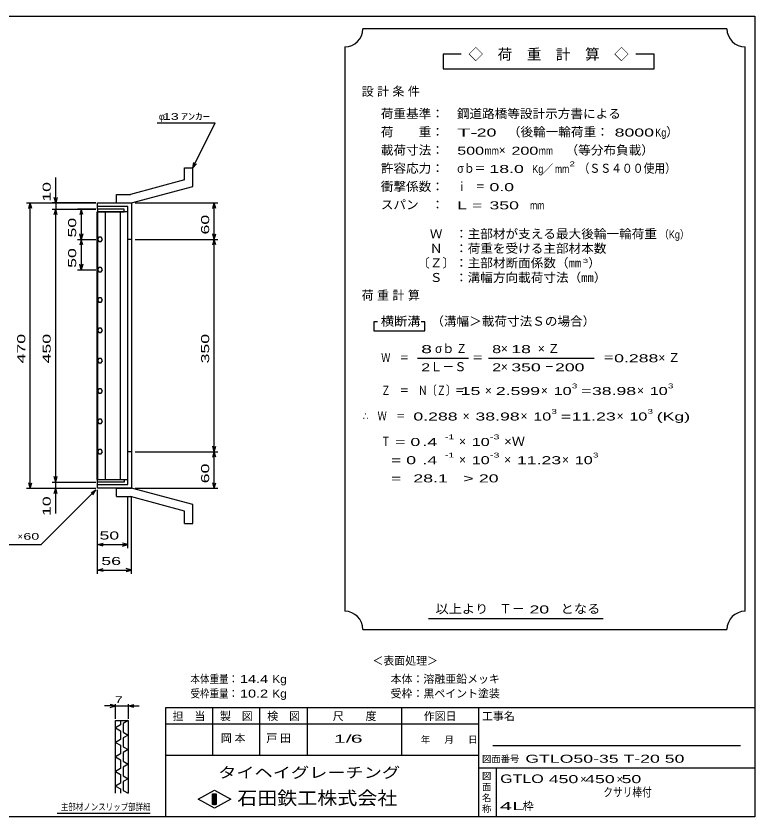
# Model space of a CAD drawing. Units: millimetres, scale not verified. Extents: x -1092 to 1039, y -770 to 632.
# Drawn here: x -180 to 1039, y -688 to 632 of the extents above; entities that cross this region are included whole.
import ezdxf
from ezdxf.enums import TextEntityAlignment as Align

# ---------------------------------------------------------------- set-up
doc = ezdxf.new("R2010")
doc.units = ezdxf.units.MM
doc.header["$LTSCALE"] = 6
for name, color, linetype, lineweight in [('0_2', 150, 'Continuous', 25), ('16', 3, 'Continuous', 25), ('19', 6, 'Continuous', 25), ('22', 4, 'Continuous', 25), ('24', 2, 'Continuous', 25), ('32', 4, 'Continuous', 25)]:
    doc.layers.add(name, color=color, linetype=linetype, lineweight=lineweight)
doc.styles.add('ベクトル', font='')
doc.styles.get('ベクトル').set_extended_font_data('ベクトル')

msp = doc.modelspace()

# ---------------------------------------------------------------- linework, layer by layer
at = {"layer": '0_2'}
for p, q in [((-1037.4, 632.1), (1038.6, 632.1)), ((1038.6, 632.1), (1038.6, -687.9)), ((1038.6, -507.9), (66.6, -507.9)), ((66.6, -507.9), (66.6, -687.9)), ((144.6, -507.9), (144.6, -585.9)), ((222.6, -585.9), (222.6, -507.9)), ((300.6, -507.9), (300.6, -585.9)), ((456.6, -585.9), (456.6, -507.9)), ((582.6, -507.9), (582.6, -687.9)), ((582.6, -534.9), (66.6, -534.9)), ((1014.6, -570.9), (606.6, -570.9)), ((66.6, -585.9), (582.6, -585.9)), ((582.6, -606.9), (1038.6, -606.9)), ((612.6, -687.9), (612.6, -606.9)), ((120.6, -658.5), (147.6, -643.5)), ((147.6, -643.5), (174.6, -658.5)), ((147.6, -673.5), (120.6, -658.5)), ((144.6, -649.5), (150.6, -649.5)), ((144.6, -667.5), (144.6, -649.5)), ((144.6, -649.5), (145.8, -649.5)), ((145.8, -649.5), (145.8, -667.5)), ((147, -667.5), (147, -649.5)), ((147, -649.5), (148.2, -649.5)), ((174.6, -658.5), (147.6, -673.5)), ((148.2, -649.5), (148.2, -667.5)), ((149.4, -667.5), (149.4, -649.5)), ((149.4, -649.5), (150.6, -649.5)), ((150.6, -649.5), (150.6, -667.5)), ((150.6, -649.5), (150.6, -667.5)), ((150.6, -667.5), (144.6, -667.5)), ((145.8, -667.5), (147, -667.5)), ((148.2, -667.5), (149.4, -667.5)), ((1038.6, -687.9), (-1037.4, -687.9))]:
    msp.add_line(p, q, dxfattribs=at)
at = {"layer": '16'}
for p, q in [((-45.7, -131.5), (-45.7, 309.5)), ((-45.7, 309.5), (-45, 309.5)), ((-1, 314), (-45, 314)), ((-45, 314), (-45, 309.5)), ((-45, 309.5), (-1, 309.5)), ((-45, 309.5), (-45, -131.5)), ((5, 309.5), (-45, 309.5)), ((-32.5, 309.5), (-32.5, -131.5)), ((-7.5, -131.5), (-7.5, 309.5)), ((-1, 309.5), (-1, 314)), ((5, -131.5), (5, 309.5)), ((-43.024, 267.45), (-45, 263.972)), ((-39.024, 267.478), (-43.024, 267.45)), ((-37, 264), (-39.024, 267.478)), ((-38.976, 260.55), (-37, 264.028)), ((-45, 263.972), (-42.976, 260.522)), ((-42.976, 260.522), (-38.976, 260.55)), ((-43.024, 217.45), (-45, 213.972)), ((-45, 213.972), (-42.976, 210.522)), ((-39.024, 217.478), (-43.024, 217.45)), ((-37, 214), (-39.024, 217.478)), ((-38.976, 210.55), (-37, 214.028)), ((-42.976, 210.522), (-38.976, 210.55)), ((-43.024, 167.45), (-45, 163.972)), ((-45, 163.972), (-42.976, 160.522)), ((-39.024, 167.478), (-43.024, 167.45)), ((-42.976, 160.522), (-38.976, 160.55)), ((-37, 164), (-39.024, 167.478)), ((-38.976, 160.55), (-37, 164.028)), ((-43.024, 117.45), (-45, 113.972)), ((-45, 113.972), (-42.976, 110.522)), ((-39.024, 117.478), (-43.024, 117.45)), ((-42.976, 110.522), (-38.976, 110.55)), ((-37, 114), (-39.024, 117.478)), ((-38.976, 110.55), (-37, 114.028)), ((-43.024, 67.45), (-45, 63.972)), ((-39.024, 67.478), (-43.024, 67.45)), ((-37, 64), (-39.024, 67.478)), ((-45, 63.972), (-42.976, 60.522)), ((-42.976, 60.522), (-38.976, 60.55)), ((-38.976, 60.55), (-37, 64.028)), ((-43.024, 17.45), (-45, 13.972)), ((-45, 13.972), (-42.976, 10.522)), ((-39.024, 17.478), (-43.024, 17.45)), ((-37, 14), (-39.024, 17.478)), ((-38.976, 10.55), (-37, 14.028)), ((-42.976, 10.522), (-38.976, 10.55)), ((-43.024, -32.55), (-45, -36.028)), ((-45, -36.028), (-42.976, -39.478)), ((-39.024, -32.522), (-43.024, -32.55)), ((-42.976, -39.478), (-38.976, -39.45)), ((-37, -36), (-39.024, -32.522)), ((-38.976, -39.45), (-37, -35.972)), ((-43.024, -82.55), (-45, -86.028)), ((-45, -86.028), (-42.976, -89.478)), ((-39.024, -82.522), (-43.024, -82.55)), ((-42.976, -89.478), (-38.976, -89.45)), ((-37, -86), (-39.024, -82.522)), ((-38.976, -89.45), (-37, -85.972)), ((-45, -131.5), (-45.7, -131.5)), ((-45, -131.5), (-1, -131.5)), ((-45, -136), (-45, -131.5)), ((-45, -131.5), (5, -131.5)), ((-1, -131.5), (-1, -136)), ((-1, -136), (-45, -136))]:
    msp.add_line(p, q, dxfattribs=at)
at = {"layer": '19'}
for p, q in [((98, 382), (112, 382)), ((98, 362), (98, 382)), ((112, 351), (112, 382)), ((98, 362), (9, 338)), ((11, 324), (112, 351)), ((-14, 338), (9, 338)), ((-14, 324), (-14, 338)), ((-45, 314), (-45, 324)), ((-45, 324), (10, 324)), ((5, 318), (-45, 318)), ((-14, 324), (11, 324)), ((5, -140), (5, 318)), ((10, 324), (11, 323)), ((11, 323), (11, -145)), ((11, 264), (5, 264)), ((11, -86), (5, -86)), ((-45, -146), (-45, -136)), ((-45, -140), (5, -140)), ((11, -145), (10, -146)), ((10, -146), (-45, -146)), ((-14, -146), (11, -146)), ((-14, -160), (-14, -146)), ((112, -173), (11, -146)), ((-14, -160), (9, -160)), ((98, -184), (9, -160)), ((98, -204), (98, -184)), ((112, -204), (112, -173)), ((98, -204), (112, -204))]:
    msp.add_line(p, q, dxfattribs=at)
at = {"layer": '22'}
for p, q in [((53, 456), (149, 456)), ((112, 382), (149, 456)), ((112, 382), (113.8, 390.76)), ((112, 382), (118, 388.6)), ((-114, 324), (-114, 366)), ((-114, 324), (-116.4, 333)), ((-111.6, 333), (-114, 324)), ((-162, 324), (-48, 324)), ((-158.4, 315), (-156, 324)), ((-153.6, 315), (-156, 324)), ((-156, -146), (-156, 324)), ((-48, 324), (-120, 324)), ((-114, 324), (-114, 314)), ((17, 324), (153.2, 324)), ((144.8, 315), (147.2, 324)), ((149.6, 315), (147.2, 324)), ((147.2, 264), (147.2, 324)), ((-120, 314), (-48, 314)), ((-116.4, 305), (-114, 314)), ((-111.6, 305), (-114, 314)), ((-114, -136), (-114, 314)), ((-48, 314), (-78, 314)), ((-72, 314), (-74.4, 305)), ((-69.6, 305), (-72, 314)), ((-72, 314), (-72, 264)), ((-78, 264), (-48, 264)), ((-72, 264), (-74.4, 273)), ((-72, 264), (-74.4, 255)), ((-69.6, 273), (-72, 264)), ((-69.6, 255), (-72, 264)), ((-72, 264), (-72, 214)), ((17, 264), (153.2, 264)), ((147.2, 264), (144.8, 273)), ((144.8, 255), (147.2, 264)), ((147.2, 264), (149.6, 273)), ((149.6, 255), (147.2, 264)), ((147.2, -86), (147.2, 264)), ((-78, 214), (-48, 214)), ((-72, 214), (-74.4, 223)), ((-69.6, 223), (-72, 214)), ((147.2, -86), (144.8, -77)), ((147.2, -86), (149.6, -77)), ((17, -86), (153.2, -86)), ((144.8, -95), (147.2, -86)), ((149.6, -95), (147.2, -86)), ((147.2, -146), (147.2, -86)), ((-114, -136), (-116.4, -127)), ((-114, -136), (-111.6, -127)), ((-156, -146), (-158.4, -137)), ((-156, -146), (-153.6, -137)), ((-120, -136), (-48, -136)), ((-114, -146), (-114, -136)), ((147.2, -146), (144.8, -137)), ((147.2, -146), (149.6, -137)), ((-162, -146), (-48, -146)), ((-138, -239), (-48, -149)), ((-120, -146), (-48, -146)), ((-116.4, -155), (-114, -146)), ((-111.6, -155), (-114, -146)), ((-114, -188), (-114, -146)), ((-55.8, -153.8), (-48, -149)), ((-52.8, -156.8), (-48, -149)), ((-45, -245), (-45, -149)), ((-45, -287), (-45, -149)), ((17, -146), (153.2, -146)), ((5, -245), (5, -159.402)), ((11, -287), (11, -159.402)), ((-45, -239), (-36, -236.6)), ((5, -239), (-4, -236.6)), ((-258, -239), (-138, -239)), ((-36, -241.4), (-45, -239)), ((-45, -239), (5, -239)), ((-4, -241.4), (5, -239)), ((-45, -281), (-36, -278.6)), ((-36, -283.4), (-45, -281)), ((-45, -281), (11, -281)), ((11, -281), (2, -278.6)), ((2, -283.4), (11, -281))]:
    msp.add_line(p, q, dxfattribs=at)
at = {"layer": '24', "color": 4}
for p, q in [((992.4, 611.1), (392.4, 611.1)), ((362.4, 581.1), (362.4, -348.9)), ((1022.4, -348.9), (1022.4, 581.1)), ((554.4, 569.1), (524.4, 569.1)), ((524.4, 569.1), (524.4, 545.1)), ((872.4, 569.1), (842.4, 569.1)), ((872.4, 545.1), (872.4, 569.1)), ((524.4, 545.1), (872.4, 545.1)), ((416.4, 128.1), (410.4, 128.1)), ((410.4, 128.1), (410.4, 113.1)), ((494.4, 128.1), (488.4, 128.1)), ((494.4, 113.1), (494.4, 128.1)), ((410.4, 113.1), (494.4, 113.1)), ((482.4, 68.1), (566.4, 68.1)), ((599.4, 68.1), (773.4, 68.1)), ((500.4, -360.9), (788.4, -360.9)), ((392.4, -378.9), (992.4, -378.9))]:
    msp.add_line(p, q, dxfattribs=at)
for centre, start, end in [((362.4, 611.1), 270, 0), ((1022.4, 611.1), 180, 270), ((362.4, -378.9), 0, 90), ((1022.4, -378.9), 90, 180)]:
    msp.add_arc(centre, 30, start, end, dxfattribs=at)
at = {"layer": '32'}
for p, q in [((-15.6, -504.9), (-33.6, -504.9)), ((-15.6, -504.9), (-24.6, -502.5)), ((-24.6, -507.3), (-15.6, -504.9)), ((-15.6, -525.9), (-15.6, -501.9)), ((-15.6, -504.9), (5.4, -504.9)), ((5.4, -501.9), (5.4, -525.9)), ((5.4, -504.9), (14.4, -502.5)), ((14.4, -507.3), (5.4, -504.9)), ((5.4, -504.9), (23.4, -504.9)), ((-15.6, -528.9), (5.4, -528.9)), ((-15.6, -648.9), (-15.6, -528.9)), ((-7.2, -536.1), (-15.6, -540.9)), ((-15.6, -540.9), (-7.2, -545.7)), ((-7.2, -528.9), (-7.2, -536.1)), ((5.4, -528.9), (-3, -533.7)), ((-3, -533.7), (-3, -548.1)), ((5.4, -528.9), (5.4, -648.9)), ((-7.2, -545.7), (-7.2, -560.1)), ((-3, -548.1), (5.4, -552.9)), ((5.4, -552.9), (-3, -557.7)), ((-7.2, -560.1), (-15.6, -564.9)), ((-15.6, -564.9), (-7.2, -569.7)), ((-3, -557.7), (-3, -572.1)), ((-7.2, -569.7), (-7.2, -584.1)), ((-3, -572.1), (5.4, -576.9)), ((5.4, -576.9), (-3, -581.7)), ((-7.2, -584.1), (-15.6, -588.9)), ((-15.6, -588.9), (-7.2, -593.7)), ((-7.2, -593.7), (-7.2, -608.1)), ((-3, -581.7), (-3, -596.1)), ((-3, -596.1), (5.4, -600.9)), ((5.4, -600.9), (-3, -605.7)), ((-3, -605.7), (-3, -620.1)), ((-7.2, -608.1), (-15.6, -612.9)), ((-15.6, -612.9), (-7.2, -617.7)), ((-7.2, -617.7), (-7.2, -632.1)), ((-3, -620.1), (5.4, -624.9)), ((-7.2, -632.1), (-15.6, -636.9)), ((5.4, -624.9), (-3, -629.7)), ((-3, -629.7), (-3, -644.1)), ((-15.6, -636.9), (-7.2, -641.7)), ((-7.2, -641.7), (-7.2, -648.9)), ((-3, -644.1), (5.4, -648.9)), ((41.4, -681.9), (-111.6, -681.9))]:
    msp.add_line(p, q, dxfattribs=at)

# ---------------------------------------------------------------- texts
at = {"layer": '0_2', "style": 'ベクトル'}
for s, height, p in [('担\u3000当', 13.2, (78.6, -521.7)), ('製\u3000図', 13.2, (156.6, -521.7)), ('検\u3000図', 13.2, (234.6, -521.7)), ('尺\u3000\u3000度', 13.2, (342.6, -521.7)), ('作図日', 13.2, (492.6, -521.7)), ('工事名', 13.2, (588.6, -521.7)), ('年', 11, (487.8, -560.4)), ('月', 11, (526.8, -560.4)), ('日', 11, (565.8, -560.4)), ('図面番号', 11, (588.6, -592.2)), ('図', 11, (588.6, -620.4)), ('面', 11, (588.6, -638.4)), ('名', 11, (588.6, -656.4)), ('称', 11, (588.6, -674.4))]:
    msp.add_text(s, height=height, dxfattribs=at).set_placement(p, align=Align.MIDDLE_LEFT)
at = {"layer": '0_2', "color": 222, "style": 'ベクトル'}
for s, height, width, p in [('タイヘイグレーチング', 17.6, 1.25, (153.6, -614.7)), ('石田鉄工株式会社', 21.99, 1.1, (185.1, -656.7))]:
    msp.add_text(s, height=height, dxfattribs=dict(at, width=width)).set_placement(p, align=Align.MIDDLE_LEFT)
at = {"layer": '22', "color": 2, "style": 'ベクトル'}
for s, height, p in [('φ', 11, (56, 466.5)), ('×', 11, (-177, -225.5)), ('＜表面処理＞', 13.2, (408, -430.5)), ('本体：', 13.2, (438, -460.5)), ('溶融亜鉛メッキ', 13.2, (492, -460.5)), ('受枠：', 13.2, (438, -484.5)), ('黒ペイント塗装', 13.2, (492, -484.5)), ('×', 13.2, (750.6, -625.5)), ('×', 13.2, (810.6, -625.5)), ('枠', 13.2, (655.8, -669.9))]:
    msp.add_text(s, height=height, dxfattribs=at).set_placement(p, align=Align.MIDDLE_LEFT)
for s, height, width, p in [(' 13 ', 11, 1.6, (56, 466.5)), ('ｱﾝｶｰ', 11, 1.6, (92, 466.5)), (' 60 ', 11, 1.6, (-174, -225.5)), (' 50 ', 13.2, 1.65, (-50, -224)), (' 56 ', 13.2, 1.65, (-47, -266)), ('本体重量：', 13.2, 0.85, (108, -460.5)), (' 14.4', 13.2, 1.35, (183, -460.5)), ('Kg', 13.2, 1.1, (243, -460.5)), ('受枠重量：', 13.2, 0.85, (108, -484.5)), (' 10.2', 13.2, 1.35, (183, -484.5)), ('Kg', 13.2, 1.1, (243, -484.5)), ('1/', 13.2, 2, (344.4, -558.9)), (' 6 ', 13.2, 2, (362.4, -558.9)), ('GTLO50-35 T-20 50         ', 13.2, 1.65, (660, -591.9)), ('GTLO', 14.08, 1.4, (618.6, -624.9)), (' 450 ', 13.2, 1.65, (690.6, -625.5)), (' 450 ', 13.2, 1.65, (750.6, -625.5)), (' 50 ', 13.2, 1.65, (810.6, -625.5)), ('クサリ棒付', 14.66, 0.8, (788.481, -646.865)), ('4L', 13.2, 2.05, (618, -669.9))]:
    msp.add_text(s, height=height, dxfattribs=dict(at, width=width)).set_placement(p, align=Align.MIDDLE_LEFT)
at = {"layer": '22', "color": 2, "style": 'ベクトル', "width": 1.65}
for s, p in [(' 10 ', (-129, 318)), (' 50 ', (-87, 259)), (' 60 ', (132.2, 264)), (' 50 ', (-87, 209)), (' 470 ', (-171, 51.5)), (' 450 ', (-129, 51.5)), (' 350 ', (132.2, 51.5)), (' 60 ', (132.2, -146)), (' 10 ', (-129, -200))]:
    msp.add_text(s, height=13.2, rotation=90, dxfattribs=at).set_placement(p, align=Align.MIDDLE_LEFT)
at = {"layer": '22', "color": 2, "char_height": 13.2, "attachment_point": 4, "style": 'ベクトル'}
for s, insert in [('\\T1.25;岡本\u3000', (158.1, -558.9)), ('\\T1.25;戸田\u3000', (233.1, -558.9))]:
    msp.add_mtext(s, dxfattribs=dict(at, insert=insert))
at = {"layer": '24', "style": 'ベクトル'}
for s, height, p in [('◇\u3000荷\u3000重\u3000計\u3000算\u3000◇', 17.6, (566.4, 569.1)), ('）', 14.52, (892.2, 441)), ('×', 14.52, (616.2, 411)), ('／', 13.2, (687.9, 380.1)), ('）', 14.52, (763.8, 225)), ('σｂ', 14.52, (511.2, 84)), ('×', 14.52, (619.8, 84)), ('Ｌ－Ｓ', 14.52, (503.4, 54)), ('×', 14.52, (619.8, 54)), ('×', 14.52, (593.4, 15)), ('×', 14.52, (685.8, 15)), ('×', 14.52, (844.2, 15)), ('×', 14.52, (556.8, -27)), ('×', 14.52, (652.2, -27)), ('×', 14.52, (810.6, -27)), ('×', 14.52, (550.8, -69)), ('×', 14.52, (550.8, -99)), ('×', 14.52, (625.2, -99)), ('×', 14.52, (720.6, -99)), ('Ｔ－', 15.4, (616.8, -344.4))]:
    msp.add_text(s, height=height, dxfattribs=at).set_placement(p, align=Align.MIDDLE_LEFT)
for s, height, width, p in [('荷重基準：\u3000', 14.52, 1.05, (421.8, 471)), ('鋼道路橋等設計示方書による', 14.52, 1.05, (547.2, 471)), ('荷\u3000\u3000重：\u3000', 14.52, 1.05, (421.8, 441)), ('（後輪一輪荷重：', 14.52, 1.05, (631.2, 441)), ('T-', 13.2, 2, (547.8, 440.1)), (' 20 ', 13.2, 1.65, (571.8, 440.1)), (' 8000', 13.2, 1.65, (799.2, 440.1)), ('Kg', 13.2, 0.85, (874.2, 440.1)), ('載荷寸法：\u3000', 14.52, 1.05, (421.8, 411)), ('500', 13.2, 1.5, (547.8, 410.1)), ('mm', 13.2, 0.8, (592.8, 410.1)), ('200', 13.2, 1.5, (637.2, 410.1)), ('mm', 13.2, 0.8, (682.2, 410.1)), ('\u3000（等分布負載）', 14.52, 1.05, (705.6, 411)), ('許容応力：\u3000', 14.52, 1.05, (421.8, 381)), ('σｂ＝', 14.52, 0.9, (547.8, 381)), (' 18.0', 13.2, 1.65, (592.8, 380.1)), ('Kg', 13.2, 0.85, (671.4, 380.1)), ('mm', 13.2, 0.8, (708.9, 380.1)), ('2', 7.918, 1.5, (732.9, 388.5)), ('（ＳＳ４００使用）', 14.52, 0.9, (747.9, 381)), ('衝撃係数：\u3000', 14.52, 1.05, (421.8, 351)), ('ｉ\u3000＝', 14.52, 0.75, (547.8, 351)), (' 0.0', 13.2, 1.65, (592.8, 350.1)), ('スパン\u3000：\u3000', 14.52, 1.05, (421.8, 321)), ('L =', 13.2, 1.65, (547.8, 320.1)), (' 350 ', 13.2, 1.65, (592.8, 320.1)), ('mm', 13.2, 0.8, (667.8, 320.1)), ('\u3000Ｗ\u3000：主部材が支える最大後輪一輪荷重', 14.52, 1.05, (481.8, 273)), ('（Kg）', 13.2, 0.85, (880.8, 272.1)), ('\u3000Ｎ\u3000：荷重を受ける主部材本数', 14.52, 1.05, (481.8, 249)), ('〔Ｚ〕：主部材断面係数（㎜', 14.52, 1.05, (481.8, 225)), ('3', 6.598, 1.8, (754.8, 228.6)), ('\u3000Ｓ\u3000：溝幅方向載荷寸法（㎜）', 14.52, 1.05, (481.8, 201)), ('横断溝', 14.52, 1.1, (421.8, 129)), ('\u3000（溝幅＞載荷寸法Ｓの場合）', 14.52, 1.05, (484.2, 129)), ('8', 13.2, 1.8, (488.4, 83.1)), ('Ｚ', 14.52, 0.9, (546, 84)), ('8', 13.2, 1.5, (605.4, 83.1)), (' 18 ', 13.2, 1.65, (628.8, 83.1)), ('Ｗ\u3000＝', 14.52, 0.75, (422.4, 69)), ('＝', 14.52, 0.9, (572.4, 69)), ('＝', 14.52, 0.9, (788.4, 69)), ('0.288', 13.2, 1.65, (806.4, 68.1)), ('2', 13.2, 1.5, (488.4, 53.1)), ('2', 13.2, 1.5, (605.4, 53.1)), (' 350 ', 13.2, 1.65, (628.8, 53.1)), ('－', 14.52, 0.75, (691.8, 54)), (' 200 ', 13.2, 1.65, (700.8, 53.1)), ('3', 7.918, 1.5, (736.8, 22.5)), ('3', 7.918, 1.5, (895.2, 22.5)), ('Ｚ\u3000＝\u3000Ｎ〔Ｚ〕＝', 14.52, 0.75, (422.4, 15)), (' 15 ', 13.2, 1.65, (545.4, 14.1)), ('2.599', 13.2, 1.65, (611.4, 14.1)), ('10', 13.2, 1.5, (706.8, 14.1)), ('=', 13.2, 1.7, (751.8, 14.1)), ('38.98', 13.2, 1.65, (769.8, 14.1)), ('10', 13.2, 1.5, (865.2, 14.1)), ('∴\u3000Ｗ\u3000＝', 14.52, 0.75, (392.4, -27)), (' 0.288', 13.2, 1.65, (467.4, -27.9)), ('38.98', 13.2, 1.65, (577.8, -27.9)), ('10', 13.2, 1.5, (673.2, -27.9)), ('3', 7.918, 1.5, (703.2, -19.5)), ('=', 13.2, 1.7, (718.2, -27.9)), ('11.23', 13.2, 1.65, (736.2, -27.9)), ('10', 13.2, 1.5, (831.6, -27.9)), ('3', 7.918, 1.5, (861.6, -19.5)), ('(Kg)', 13.2, 1.65, (876.6, -27.9)), ('Ｔ', 14.52, 0.75, (422.4, -69)), (' = 0', 13.2, 1.65, (437.4, -69.9)), (' .4 ', 13.2, 1.65, (482.4, -69.9)), ('-1', 7.918, 1.65, (527.4, -61.5)), ('10', 13.2, 1.5, (571.8, -69.9)), ('-3', 7.918, 1.65, (601.8, -61.5)), ('×Ｗ', 14.52, 1.1, (625.2, -69)), ('-1', 7.918, 1.65, (527.4, -91.5)), ('-3', 7.918, 1.65, (601.8, -91.5)), ('3', 7.918, 1.5, (771.6, -91.5)), ('  = 0', 13.2, 1.65, (422.4, -99.9)), (' .4 ', 13.2, 1.65, (482.4, -99.9)), ('10', 13.2, 1.5, (571.8, -99.9)), ('11.23', 13.2, 1.65, (646.2, -99.9)), ('10', 13.2, 1.5, (741.6, -99.9)), ('  =', 13.2, 1.65, (422.4, -129.9)), (' 28.1', 13.2, 1.65, (467.4, -129.9)), ('>', 13.2, 1.7, (557.4, -129.9)), (' 20 ', 13.2, 1.65, (575.4, -129.9)), ('以上より\u3000', 14.52, 1.1, (511.8, -345)), (' 20 ', 13.2, 1.65, (658.8, -345.9)), ('となる', 14.52, 1.1, (718.2, -345))]:
    msp.add_text(s, height=height, dxfattribs=dict(at, width=width)).set_placement(p, align=Align.MIDDLE_LEFT)
at = {"layer": '24', "char_height": 14.52, "attachment_point": 4, "style": 'ベクトル'}
for s, insert in [('\\T1.28;設計条件', (390.3, 507)), ('\\T1.28;荷重計算', (390.3, 171)), ('\\T1.42;×Ｚ', (680.7, 84)), ('\\T1.42;×Ｚ', (879.3, 69))]:
    msp.add_mtext(s, dxfattribs=dict(at, insert=insert))
at = {"layer": '32', "color": 2, "style": 'ベクトル'}
for s, width, p in [(' 7 ', 1.6, (-23.1, -494.4)), ('主部材ノンスリップ部詳細', 0.8, (-105.6, -671.4))]:
    msp.add_text(s, height=11, dxfattribs=dict(at, width=width)).set_placement(p, align=Align.MIDDLE_LEFT)

doc.saveas('drawing.dxf')
